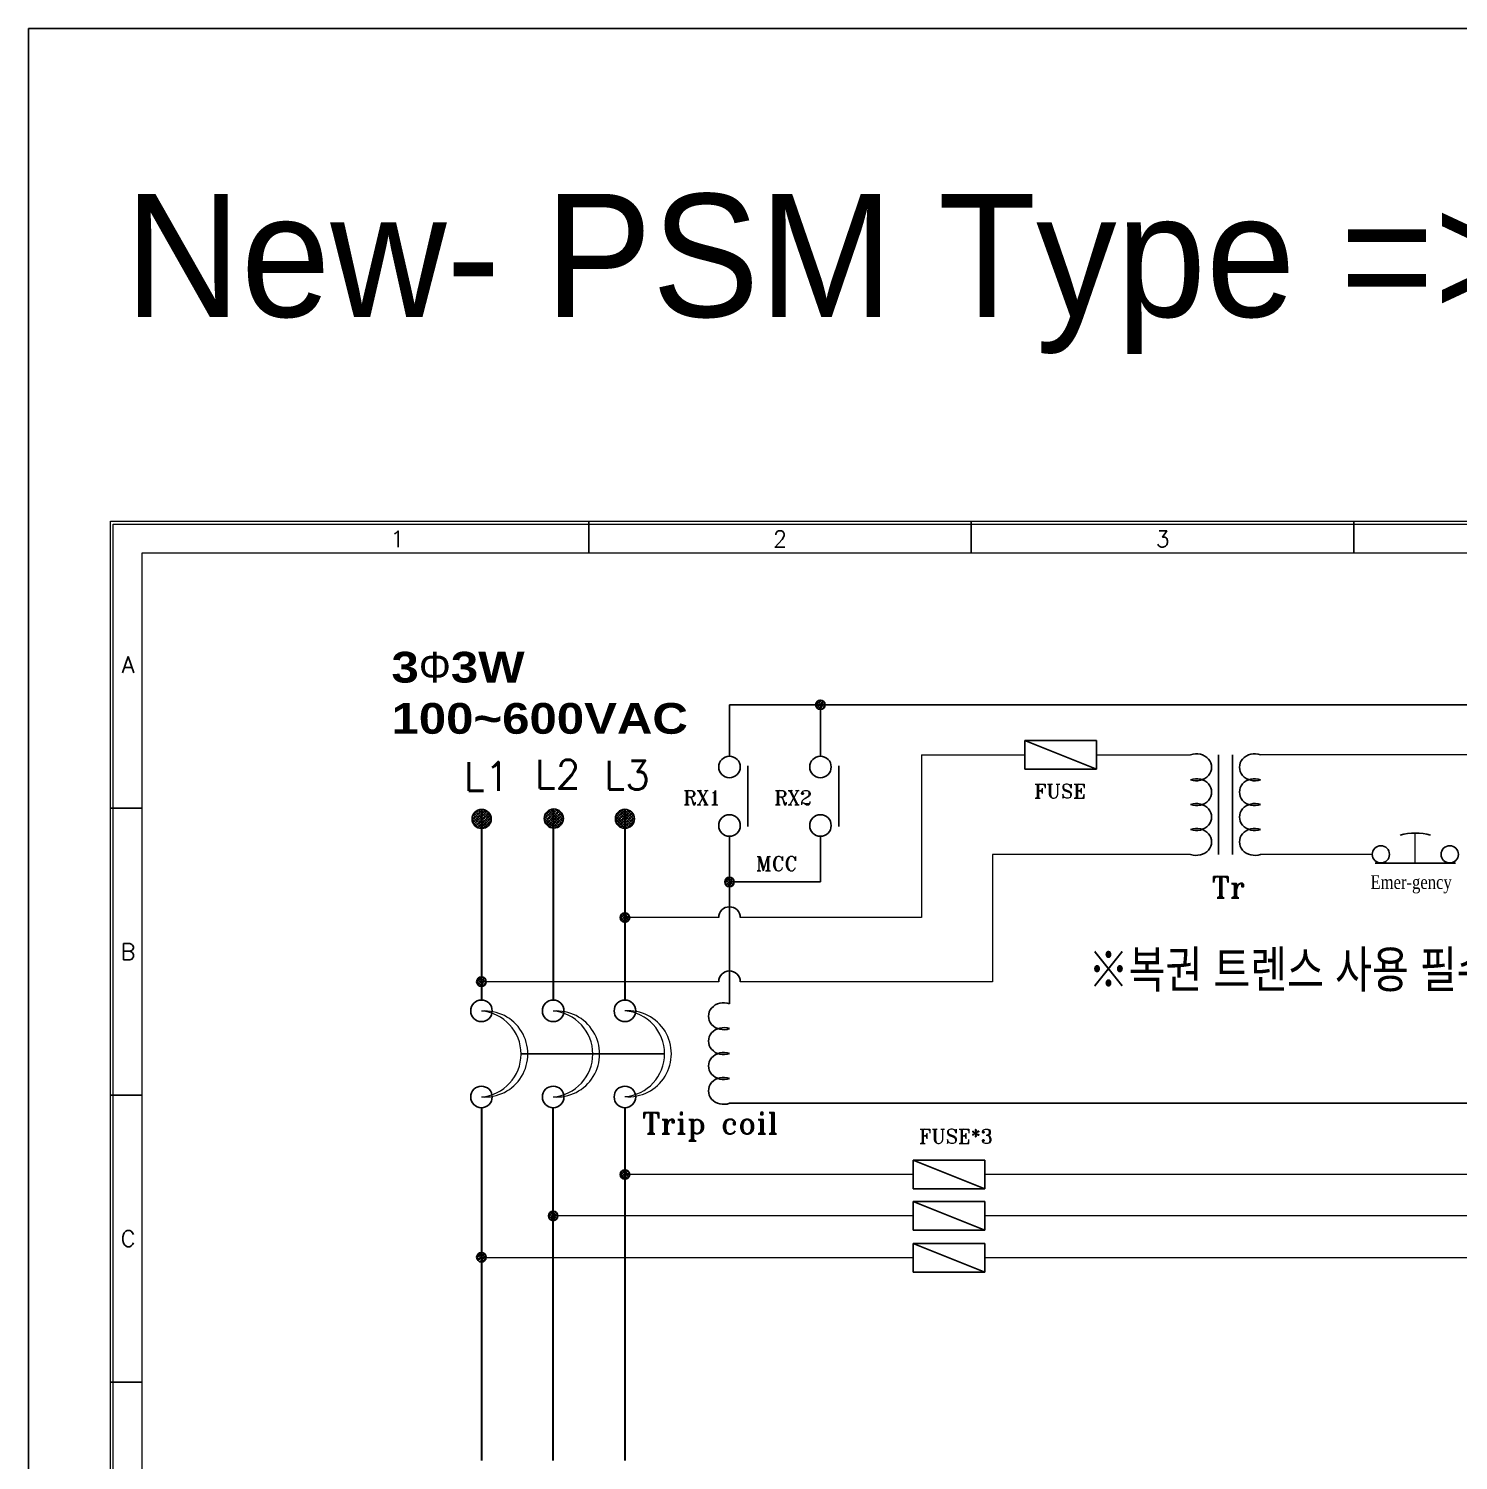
# Model space of a CAD drawing. Header units: millimetres. Extents: x 54 to 1685, y 68 to 1015.
# Drawn here: x 53.5 to 203, y 865.4 to 1015.1 of the extents above; entities that cross this region are included whole.
import ezdxf
from ezdxf.enums import TextEntityAlignment as Align

# ---------------------------------------------------------------- set-up
doc = ezdxf.new("R2010")
doc.units = ezdxf.units.MM
for name, color, linetype in [('1', 1, 'Continuous'), ('20', 2, 'Continuous'), ('30', 3, 'Continuous'), ('70', 7, 'Continuous')]:
    doc.layers.add(name, color=color, linetype=linetype)
doc.styles.add('ROMANS', font='romans')
doc.styles.add('SIMPLEX', font='SIMPLEX.shx', dxfattribs={"bigfont": 'HBRDS.shx'})
doc.styles.add('SS', font='batang.ttc', dxfattribs={"width": 0.8})
doc.styles.add('STYLE2', font='romant.shx')

msp = doc.modelspace()

# ---------------------------------------------------------------- hatches: boundary and pattern name
at = {"layer": '70'}
h = msp.add_hatch(dxfattribs=at)
h.set_pattern_fill('ANSI33', color=256, style=0)
h.set_pattern_definition([(45, (942.12103, 671.9127), (-0.176776695, 0.176776695), []), (45, (942.2978, 671.9127), (-0.176776695, 0.176776695), [0.125, -0.0625])])
h.paths.add_polyline_path([(136.313, 944.876, 0.4142136), (135.813, 944.376, 0.4142136), (136.313, 943.876)])
h.paths.add_polyline_path([(136.313, 944.876), (136.313, 944.376), (136.813, 944.376, 0.4142136)])
h.paths.add_polyline_path([(136.813, 944.376), (136.313, 944.376), (136.313, 943.876, 0.4142136)])
h = msp.add_hatch(dxfattribs=at)
h.set_pattern_fill('ANSI33', color=256, style=0)
h.set_pattern_definition([(45, (913.9548, 635.20482), (-0.176776695, 0.176776695), []), (45, (914.13158, 635.20482), (-0.176776695, 0.176776695), [0.125, -0.0625])])
h.paths.add_polyline_path([(99.892, 932.442, 1), (101.892, 932.442, 1)])
h = msp.add_hatch(dxfattribs=at)
h.set_pattern_fill('ANSI33', color=256, style=0)
h.set_pattern_definition([(45, (921.499, 635.24902), (-0.176776695, 0.176776695), []), (45, (921.67578, 635.24902), (-0.176776695, 0.176776695), [0.125, -0.0625])])
h.paths.add_polyline_path([(107.436, 932.486, 1), (109.436, 932.486, 1)])
h = msp.add_hatch(dxfattribs=at)
h.set_pattern_fill('ANSI33', color=256, style=0)
h.set_pattern_definition([(45, (928.93333, 635.2176), (-0.176776695, 0.176776695), []), (45, (929.1101, 635.2176), (-0.176776695, 0.176776695), [0.125, -0.0625])])
h.paths.add_polyline_path([(114.87, 932.455, 1), (116.87, 932.455, 1)])
h = msp.add_hatch(dxfattribs=at)
h.set_pattern_fill('ANSI33', color=256, style=0)
h.set_pattern_definition([(45, (932.60913, 653.38954), (-0.176776695, 0.176776695), []), (45, (932.7859, 653.38954), (-0.176776695, 0.176776695), [0.125, -0.0625])])
h.paths.add_polyline_path([(126.801, 926.353, 0.4142136), (126.301, 925.853, 0.4142136), (126.801, 925.353)])
h.paths.add_polyline_path([(126.801, 926.353), (126.801, 925.853), (127.301, 925.853, 0.4142136)])
h.paths.add_polyline_path([(127.301, 925.853), (126.801, 925.853), (126.801, 925.353, 0.4142136)])
h = msp.add_hatch(dxfattribs=at)
h.set_pattern_fill('ANSI33', color=256, style=0)
h.set_pattern_definition([(45, (921.67825, 649.6674), (-0.176776695, 0.176776695), []), (45, (921.85503, 649.6674), (-0.176776695, 0.176776695), [0.125, -0.0625])])
h.paths.add_polyline_path([(115.87, 922.631, 0.4142136), (115.37, 922.131, 0.4142136), (115.87, 921.631)])
h.paths.add_polyline_path([(115.87, 922.631), (115.87, 922.131), (116.37, 922.131, 0.4142136)])
h.paths.add_polyline_path([(116.37, 922.131), (115.87, 922.131), (115.87, 921.631, 0.4142136)])
h = msp.add_hatch(dxfattribs=at)
h.set_pattern_fill('ANSI33', color=256, style=0)
h.set_pattern_definition([(45, (906.67825, 642.96072), (-0.176776695, 0.176776695), []), (45, (906.85503, 642.96072), (-0.176776695, 0.176776695), [0.125, -0.0625])])
h.paths.add_polyline_path([(100.87, 915.924, 0.4142136), (100.37, 915.424, 0.4142136), (100.87, 914.924)])
h.paths.add_polyline_path([(100.87, 915.924), (100.87, 915.424), (101.37, 915.424, 0.4142136)])
h.paths.add_polyline_path([(101.37, 915.424), (100.87, 915.424), (100.87, 914.924, 0.4142136)])
h = msp.add_hatch(dxfattribs=at)
h.set_pattern_fill('ANSI33', color=256, style=0)
h.set_pattern_definition([(45, (921.67825, 622.80515), (-0.176776695, 0.176776695), []), (45, (921.85503, 622.80515), (-0.176776695, 0.176776695), [0.125, -0.0625])])
h.paths.add_polyline_path([(115.87, 895.769, 0.4142136), (115.37, 895.269, 0.4142136), (115.87, 894.769)])
h.paths.add_polyline_path([(115.87, 895.769), (115.87, 895.269), (116.37, 895.269, 0.4142136)])
h.paths.add_polyline_path([(116.37, 895.269), (115.87, 895.269), (115.87, 894.769, 0.4142136)])
h = msp.add_hatch(dxfattribs=at)
h.set_pattern_fill('ANSI33', color=256, style=0)
h.set_pattern_definition([(45, (914.17825, 618.47365), (-0.176776695, 0.176776695), []), (45, (914.35503, 618.47365), (-0.176776695, 0.176776695), [0.125, -0.0625])])
h.paths.add_polyline_path([(108.37, 891.437, 0.4142136), (107.87, 890.937, 0.4142136), (108.37, 890.437)])
h.paths.add_polyline_path([(108.37, 891.437), (108.37, 890.937), (108.87, 890.937, 0.4142136)])
h.paths.add_polyline_path([(108.87, 890.937), (108.37, 890.937), (108.37, 890.437, 0.4142136)])
h = msp.add_hatch(dxfattribs=at)
h.set_pattern_fill('ANSI33', color=256, style=0)
h.set_pattern_definition([(45, (906.67825, 614.14908), (-0.176776695, 0.176776695), []), (45, (906.85503, 614.14908), (-0.176776695, 0.176776695), [0.125, -0.0625])])
h.paths.add_polyline_path([(100.87, 887.113, 0.4142136), (100.37, 886.613, 0.4142136), (100.87, 886.113)])
h.paths.add_polyline_path([(100.87, 887.113), (100.87, 886.613), (101.37, 886.613, 0.4142136)])
h.paths.add_polyline_path([(101.37, 886.613), (100.87, 886.613), (100.87, 886.113, 0.4142136)])

# ---------------------------------------------------------------- linework, layer by layer
for p, q in [((126.801, 944.376), (223.354, 944.376)), ((126.801, 944.376), (126.801, 939.002)), ((136.313, 944.376), (136.313, 939.002)), ((126.801, 930.631), (126.801, 913.117)), ((136.313, 930.631), (136.313, 925.853)), ((126.801, 925.853), (136.313, 925.853)), ((126.801, 902.709), (211.794, 902.709))]:
    msp.add_line(p, q)
at = {"color": 0, "lineweight": 15}
for p, q in [((146.875, 939.147), (157.691, 939.147)), ((146.875, 939.147), (146.875, 922.131)), ((165.191, 939.147), (175.017, 939.147)), ((223.354, 939.147), (182.311, 939.147)), ((154.291, 928.739), (154.291, 915.424)), ((175.017, 928.739), (154.291, 928.739)), ((125.676, 922.131), (115.87, 922.131)), ((146.875, 922.131), (127.926, 922.131)), ((125.676, 915.424), (100.87, 915.424)), ((154.291, 915.424), (127.926, 915.424)), ((146.005, 895.269), (115.87, 895.269)), ((210.669, 895.269), (153.505, 895.269)), ((146.005, 890.937), (108.37, 890.937)), ((210.669, 890.937), (153.505, 890.937)), ((146.005, 886.562), (100.87, 886.562)), ((210.669, 886.562), (153.505, 886.562))]:
    msp.add_line(p, q, dxfattribs=at)
at = {"color": 7}
for p, q in [((177.935, 928.739), (177.935, 939.147)), ((179.394, 939.147), (179.394, 928.739))]:
    msp.add_line(p, q, dxfattribs=at)
at = {"color": 0}
for p, q in [((128.729, 937.978), (128.729, 931.655)), ((138.241, 937.978), (138.241, 931.655)), ((105.016, 907.878), (120.016, 907.878))]:
    msp.add_line(p, q, dxfattribs=at)
at = {"color": 0, "lineweight": 30}
for p, q in [((100.87, 933.442), (100.87, 913.503)), ((108.37, 933.484), (108.37, 913.503)), ((115.87, 933.455), (115.87, 913.503)), ((100.87, 902.253), (100.87, 865.377)), ((108.37, 865.377), (108.37, 902.253)), ((115.87, 902.253), (115.87, 865.377))]:
    msp.add_line(p, q, dxfattribs=at)
at = {"lineweight": 15}
msp.add_line((194.006, 928.739), (182.311, 928.739), dxfattribs=at)
at = {"linetype": 'ByBlock'}
msp.add_line((194.306, 927.825), (202.706, 927.825), dxfattribs=at)
at = {"color": 1}
msp.add_lwpolyline([(53.531, 1015.074), (462.75, 1015.074), (462.75, 67.871), (53.531, 67.871)], close=True, dxfattribs=at)
at = {"color": 0}
for centre in [(126.802, 937.877), (136.314, 937.877), (126.802, 931.756), (136.314, 931.756)]:
    msp.add_circle(centre, 1.125, dxfattribs=at)
at = {"linetype": 'ByBlock'}
for centre in [(194.906, 928.739), (202.106, 928.739)]:
    msp.add_circle(centre, 0.9, dxfattribs=at)
at = {"color": 0}
for centre in [(126.801, 922.131), (126.801, 915.424)]:
    msp.add_arc(centre, 1.125, 0, 180, dxfattribs=at)
at = {"color": 7}
for centre, major_axis, start_param, end_param in [((175.625, 937.846), (1.58, 0), 4.3175972, 8.2487734), ((181.703, 937.846), (1.58, 0), 1.1760053, 5.1071807), ((175.625, 935.244), (-1.58, 0), 1.1760046, 5.1071807), ((181.703, 935.244), (1.58, 0), 1.1760053, 5.1071807), ((175.625, 932.642), (-1.58, 0), 1.1760046, 5.1071807), ((181.703, 932.642), (1.58, 0), 1.1760053, 5.1071807), ((175.625, 930.04), (-1.58, 0), 1.1760046, 5.1071807), ((181.703, 930.04), (1.58, 0), 1.1760053, 5.1071807), ((126.193, 911.816), (1.58, 0), 1.1760053, 5.1071807), ((126.193, 909.214), (1.58, 0), 1.1760053, 5.1071807), ((126.193, 906.612), (1.58, 0), 1.1760053, 5.1071807), ((126.193, 904.01), (1.58, 0), 1.1760053, 5.1071807)]:
    msp.add_ellipse(centre, major_axis=major_axis, ratio=0.8917246, start_param=start_param, end_param=end_param, dxfattribs=at)
msp.add_ellipse((198.506, 928.739), major_axis=(-3.6, 0), ratio=0.6201867, start_param=4.251835, end_param=5.172943)
at = {"layer": '1', "color": 0}
for p, q in [((157.691, 937.647), (157.691, 940.647)), ((157.691, 940.647), (165.191, 940.647)), ((157.691, 940.647), (165.191, 937.647)), ((165.191, 940.647), (165.191, 937.647)), ((165.191, 937.647), (157.691, 937.647)), ((146.005, 896.769), (153.505, 896.769)), ((146.005, 896.769), (153.505, 893.769)), ((146.005, 893.769), (146.005, 896.769)), ((153.505, 896.769), (153.505, 893.769)), ((153.505, 893.769), (146.005, 893.769)), ((146.005, 892.437), (153.505, 892.437)), ((146.005, 892.437), (153.505, 889.437)), ((146.005, 889.437), (146.005, 892.437)), ((153.505, 892.437), (153.505, 889.437)), ((153.505, 889.437), (146.005, 889.437)), ((146.005, 888.062), (153.505, 885.062)), ((146.005, 888.062), (153.505, 888.062)), ((146.005, 885.062), (146.005, 888.062)), ((153.505, 888.062), (153.505, 885.062)), ((153.505, 885.062), (146.005, 885.062))]:
    msp.add_line(p, q, dxfattribs=at)
for centre in [(100.87, 912.378), (108.37, 912.378), (115.87, 912.378), (100.87, 903.378), (108.37, 903.378), (115.87, 903.378)]:
    msp.add_circle(centre, 1.125, dxfattribs=at)
at = {"layer": '20', "color": 0, "lineweight": 13}
msp.add_lwpolyline([(65.383, 721.561), (65.383, 960.261), (438.783, 960.261), (438.783, 721.561)], dxfattribs=at)
at = {"layer": '30', "color": 0}
for p, q in [((112.083, 960.261), (112.083, 963.561)), ((152.083, 960.261), (152.083, 963.561)), ((192.083, 960.261), (192.083, 963.561)), ((62.083, 933.561), (65.383, 933.561)), ((62.083, 903.561), (65.383, 903.561)), ((62.083, 873.561), (65.383, 873.561))]:
    msp.add_line(p, q, dxfattribs=at)
at = {"layer": '70', "lineweight": 15}
for p, q in [((126.801, 936.73), (126.801, 936.752)), ((136.313, 936.73), (136.313, 936.752)), ((198.506, 927.825), (198.506, 930.972))]:
    msp.add_line(p, q, dxfattribs=at)
at = {"layer": '70', "color": 0, "lineweight": 13}
for points in [[(442.083, 693.561), (62.083, 693.561), (62.083, 963.561), (442.083, 963.561)], [(441.783, 693.861), (62.383, 693.861), (62.383, 963.261), (441.783, 963.261)]]:
    msp.add_lwpolyline(points, close=True, dxfattribs=at)
at = {"layer": '70'}
for centre, radius in [((136.313, 944.376), 0.5), ((100.892, 932.442), 1), ((108.436, 932.486), 1), ((115.87, 932.455), 1), ((126.801, 925.853), 0.5), ((115.87, 922.131), 0.5), ((100.87, 915.424), 0.5), ((115.87, 895.269), 0.5), ((108.37, 890.937), 0.5), ((100.87, 886.613), 0.5)]:
    msp.add_circle(centre, radius, dxfattribs=at)
at = {"layer": '70', "lineweight": 15}
for centre, start, end in [((101.225, 907.864), 265.47912, 94.52088), ((100.516, 907.864), 274.52088, 85.47912), ((108.725, 907.864), 265.47912, 94.52088), ((108.016, 907.864), 274.52088, 85.47912), ((116.225, 907.892), 265.47912, 94.52088), ((115.516, 907.892), 274.52088, 85.47912)]:
    msp.add_arc(centre, 4.5, start, end, dxfattribs=at)

# ---------------------------------------------------------------- texts
at = {"color": 0}
for s, height, style, p in [('L2', 3, 'SIMPLEX', (106.455, 935.611)), ('L1', 3, 'SIMPLEX', (99.039, 935.392)), ('L3', 3, 'SIMPLEX', (113.717, 935.52)), ('FUSE', 1.4866, 'STYLE2', (158.649, 934.608)), ('RX1', 1.4866, 'STYLE2', (121.968, 933.925)), ('RX2', 1.4866, 'STYLE2', (131.479, 933.925)), ('Tr ', 2.2299, 'STYLE2', (177.201, 924.204)), ('Trip coil', 2.2299, 'STYLE2', (117.666, 899.526)), ('FUSE*3', 1.4866, 'STYLE2', (146.616, 898.517))]:
    msp.add_text(s, height=height, dxfattribs=dict(at, style=style)).set_placement(p)
at = {"color": 3, "style": 'STYLE2'}
msp.add_text('MCC', height=1.4866, dxfattribs=at).set_placement((129.558, 927.015))
at = {"style": 'SS', "width": 0.8}
msp.add_text('Emer-gency', height=1.44, dxfattribs=at).set_placement((193.816, 925.122))
at = {"color": 1, "style": 'SS', "width": 0.8}
msp.add_text('※복권 트렌스 사용 필수', height=3.84, dxfattribs=at).set_placement((164.33, 914.795))
at = {"layer": '30', "color": 0, "style": 'SIMPLEX'}
for s, p in [('1', (92.083, 961.715)), ('2', (132.083, 961.715)), ('3', (172.083, 961.715)), ('A', (63.933, 948.561)), ('B', (63.933, 918.561)), ('C', (63.933, 888.561))]:
    msp.add_text(s, height=1.7, dxfattribs=at).set_placement(p, align=Align.MIDDLE)
at = {"layer": '70', "lineweight": 13, "attachment_point": 1, "style": 'ROMANS'}
for s, insert, char_height, width in [('{\\f굴림|b0|i0|c129|p34;New- PSM Type => Logic OFF}', (63.584, 997.793), 12.8524, 259.38841), ('{\\fArial Black|b0|i0|c0|p34;3\\f굴림|b0|i0|c129|p34;Φ\\fArial Black|b0|i0|c0|p34;3W 100~600VAC}', (91.465, 949.918), 3.2131, 37.4248)]:
    msp.add_mtext(s, dxfattribs=dict(at, insert=insert, char_height=char_height, width=width))

doc.saveas('drawing.dxf')
